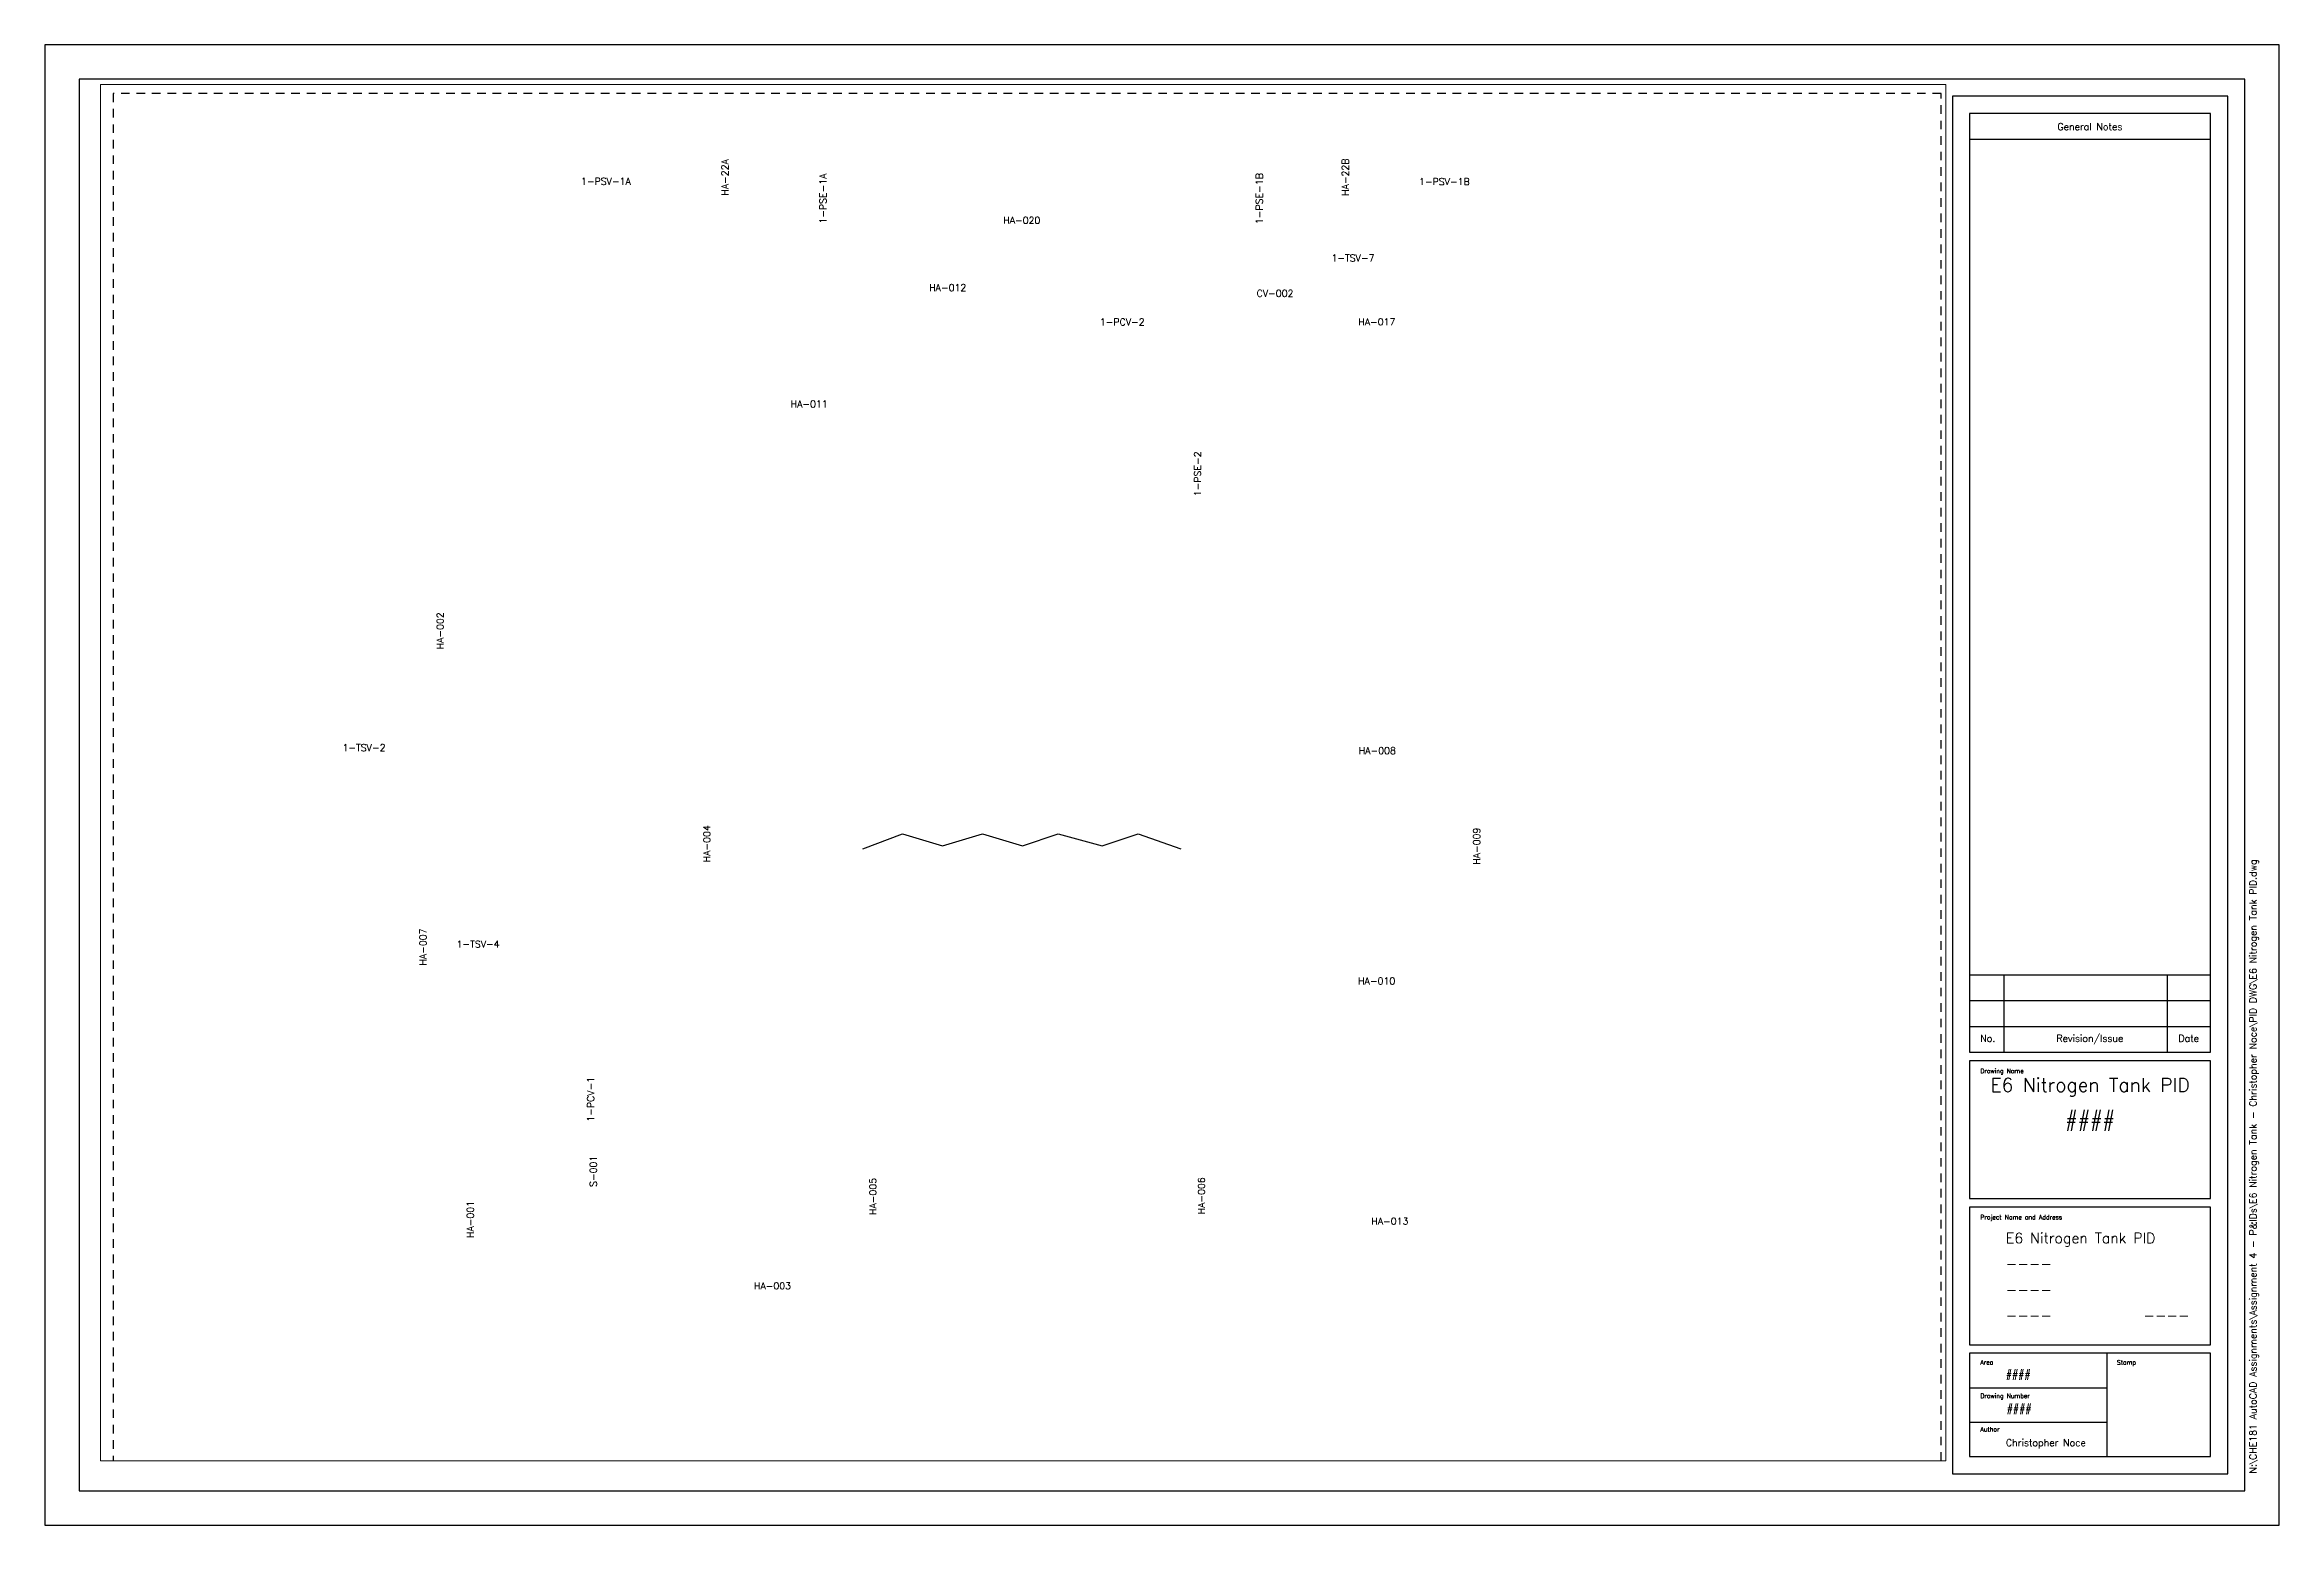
# Paper-space layout 'PID ANSI D Title Block' of a CAD drawing. Header units: inches. Extents: x 0 to 32.5, y 0 to 21.5.
# The model-space entities are those that its viewports show. They can reach past a viewport. Long polylines and large blocks are cut down to what shows.
import ezdxf
from ezdxf.enums import TextEntityAlignment as Align

# ---------------------------------------------------------------- set-up
doc = ezdxf.new("R2010")
doc.units = ezdxf.units.IN
doc.header["$MEASUREMENT"] = 0
doc.linetypes.add('HIDDEN2', pattern=[0.1875, 0.125, -0.0625])
doc.layers.add('no plot', color=41, linetype='HIDDEN2', plot=False)
doc.layers.add('Title Block', color=7, linetype='Continuous')
doc.styles.add('Roman', font='romans')
doc.styles.get("Standard").update_dxf_attribs({"font": 'romans.shx', "height": 0.1})

# ---------------------------------------------------------------- blocks, each defined once
blk = doc.blocks.new('PID ANSI D titleblock')
for p, q in [((32.473, 21.518), (0, 21.518)), ((0, 21.518), (0, 0)), ((32.473, 0), (32.473, 21.518)), ((31.973, 21.018), (0.5, 21.018)), ((0.5, 21.018), (0.5, 0.5)), ((31.973, 0.5), (31.973, 21.018)), ((31.723, 20.768), (27.723, 20.768)), ((27.723, 20.768), (27.723, 0.75)), ((31.473, 20.518), (27.973, 20.518)), ((27.973, 20.518), (27.973, 6.875)), ((31.473, 6.875), (31.473, 20.518)), ((31.723, 0.75), (31.723, 20.768)), ((27.973, 20.143), (31.473, 20.143)), ((27.973, 8), (31.473, 8)), ((28.473, 6.875), (28.473, 8)), ((30.848, 6.875), (30.848, 8)), ((27.973, 7.625), (31.473, 7.625)), ((27.973, 7.25), (31.473, 7.25)), ((27.973, 6.875), (31.473, 6.875)), ((31.473, 6.75), (27.973, 6.75)), ((27.973, 6.75), (27.973, 4.75)), ((31.473, 4.75), (31.473, 6.75)), ((27.973, 4.75), (31.473, 4.75)), ((31.473, 4.625), (27.973, 4.625)), ((27.973, 4.625), (27.973, 2.625)), ((31.473, 2.625), (31.473, 4.625)), ((27.973, 2.625), (31.473, 2.625)), ((31.473, 2.5), (27.973, 2.5)), ((27.973, 2.5), (27.973, 1)), ((29.973, 1), (29.973, 2.5)), ((31.473, 1), (31.473, 2.5)), ((27.973, 2), (29.973, 2)), ((27.973, 1.5), (29.973, 1.5)), ((27.973, 1), (31.473, 1)), ((27.723, 0.75), (31.723, 0.75)), ((0.5, 0.5), (31.973, 0.5)), ((0, 0), (32.473, 0))]:
    blk.add_line(p, q)
at = {"style": 'Roman'}
for s, p in [('General Notes', (29.721, 20.326)), ('Revision/Issue', (29.721, 7.078)), ('No.', (28.237, 7.078)), ('Date', (31.157, 7.078))]:
    blk.add_text(s, height=0.1, dxfattribs=at).set_placement(p, align=Align.MIDDLE_CENTER)
for s, p in [('Drawing Name', (28.129, 6.571)), ('Project Name and Address', (28.129, 4.446)), ('Area', (28.129, 2.335)), ('Stamp', (30.113, 2.335)), ('Drawing Number', (28.129, 1.849)), ('Author', (28.129, 1.363))]:
    blk.add_text(s, height=0.065, dxfattribs=at).set_placement(p)
blk = doc.blocks.new('Tag_block')
at = {"color": 0, "linetype": 'ByBlock', "lineweight": -2}
blk.add_attdef('#(TargetObject.Tag)', text='', height=0.1, dxfattribs=at).set_placement((0, 0), align=Align.MIDDLE_CENTER)

msp = doc.modelspace()

# ---------------------------------------------------------------- linework, layer by layer
at = {"color": 5}
for p, q in [((10.89, 8.832), (11.47, 9.049)), ((11.47, 9.049), (12.05, 8.875)), ((12.05, 8.875), (12.63, 9.049)), ((12.63, 9.049), (13.21, 8.875)), ((13.21, 8.875), (13.731, 9.049)), ((13.731, 9.049), (14.369, 8.875)), ((14.369, 8.875), (14.891, 9.049)), ((14.891, 9.049), (15.514, 8.832))]:
    msp.add_line(p, q, dxfattribs=at)
at = {"layer": 'no plot'}
msp.add_lwpolyline([(0, -0.125), (26.562, -0.125), (26.562, 19.812), (0, 19.812)], close=True, dxfattribs=at)

# ---------------------------------------------------------------- block references
at = {"rotation": 90}
for p, values in [((8.888, 18.591), {'#(TargetObject.Tag)': 'HA-22A'}), ((17.905, 18.594), {'#(TargetObject.Tag)': 'HA-22B'}), ((10.312, 18.283), {'#(TargetObject.Tag)': '1-PSE-1A'}), ((16.655, 18.283), {'#(TargetObject.Tag)': '1-PSE-1B'}), ((15.756, 14.283), {'#(TargetObject.Tag)': '1-PSE-2'}), ((4.75, 12.001), {'#(TargetObject.Tag)': 'HA-002'}), ((8.625, 8.906), {'#(TargetObject.Tag)': 'HA-004'}), ((19.812, 8.871), {'#(TargetObject.Tag)': 'HA-009'}), ((4.5, 7.406), {'#(TargetObject.Tag)': 'HA-007'}), ((6.938, 5.193), {'#(TargetObject.Tag)': '1-PCV-1'}), ((6.975, 4.146), {'#(TargetObject.Tag)': 'S-001'}), ((11.038, 3.781), {'#(TargetObject.Tag)': 'HA-005'}), ((15.813, 3.79), {'#(TargetObject.Tag)': 'HA-006'}), ((5.188, 3.446), {'#(TargetObject.Tag)': 'HA-001'})]:
    msp.add_blockref('Tag_block', p, dxfattribs=at).add_auto_attribs(values)
for p, values in [((7.158, 18.533), {'#(TargetObject.Tag)': '1-PSV-1A'}), ((19.343, 18.531), {'#(TargetObject.Tag)': '1-PSV-1B'}), ((13.202, 17.969), {'#(TargetObject.Tag)': 'HA-020'}), ((18.015, 17.42), {'#(TargetObject.Tag)': '1-TSV-7'}), ((12.126, 16.989), {'#(TargetObject.Tag)': 'HA-012'}), ((16.882, 16.906), {'#(TargetObject.Tag)': 'CV-002'}), ((14.661, 16.491), {'#(TargetObject.Tag)': '1-PCV-2'}), ((18.361, 16.492), {'#(TargetObject.Tag)': 'HA-017'}), ((10.112, 15.297), {'#(TargetObject.Tag)': 'HA-011'}), ((3.643, 10.304), {'#(TargetObject.Tag)': '1-TSV-2'}), ((18.368, 10.261), {'#(TargetObject.Tag)': 'HA-008'}), ((5.301, 7.448), {'#(TargetObject.Tag)': '1-TSV-4'}), ((18.359, 6.914), {'#(TargetObject.Tag)': 'HA-010'}), ((18.551, 3.422), {'#(TargetObject.Tag)': 'HA-013'}), ((9.579, 2.482), {'#(TargetObject.Tag)': 'HA-003'})]:
    msp.add_blockref('Tag_block', p).add_auto_attribs(values)

psp = doc.layouts.new('PID ANSI D Title Block')

# ---------------------------------------------------------------- block references
at = {"layer": 'Title Block'}
psp.add_blockref('PID ANSI D titleblock', (0, 0), dxfattribs=at)

# ---------------------------------------------------------------- texts
at = {"layer": 'Title Block', "insert": (32.041, 0.752), "char_height": 0.1, "attachment_point": 1, "rotation": 90}
psp.add_mtext('N:\\\\CHE181 AutoCAD Assignments\\\\Assignment 4 - P&IDs\\\\E6 Nitrogen Tank - Christopher Noce\\\\PID DWG\\\\E6 Nitrogen Tank PID.dwg', dxfattribs=at)
at = {"layer": 'Title Block'}
for s, insert, char_height, attachment_point in [('E6 Nitrogen Tank PID', (29.723, 6.5), 0.2, 2), ('E6 Nitrogen Tank PID', (28.5, 4.25), 0.15, 1), ('----', (28.5, 3.875), 0.15, 1), ('----', (28.5, 3.5), 0.15, 1), ('----', (28.5, 3.125), 0.15, 1), ('----', (30.5, 3.125), 0.15, 1), ('####', (28.5, 2.25), 0.1, 1), ('####', (28.513, 1.75), 0.1, 1), ('Christopher Noce', (28.5, 1.25), 0.1, 1)]:
    psp.add_mtext(s, dxfattribs=dict(at, insert=insert, char_height=char_height, attachment_point=attachment_point))
at = {"layer": 'Title Block', "insert": (29.723, 6), "char_height": 0.2, "width": 3.30274, "attachment_point": 2}
psp.add_mtext('####', dxfattribs=at)

# ---------------------------------------------------------------- viewports
at = {"layer": '0', "color": 2}
psp.add_viewport(center=(14.219, 10.938), size=(26.812, 20), view_center_point=(13.222, 9.94), view_height=20, dxfattribs=at)

doc.saveas('drawing.dxf')
